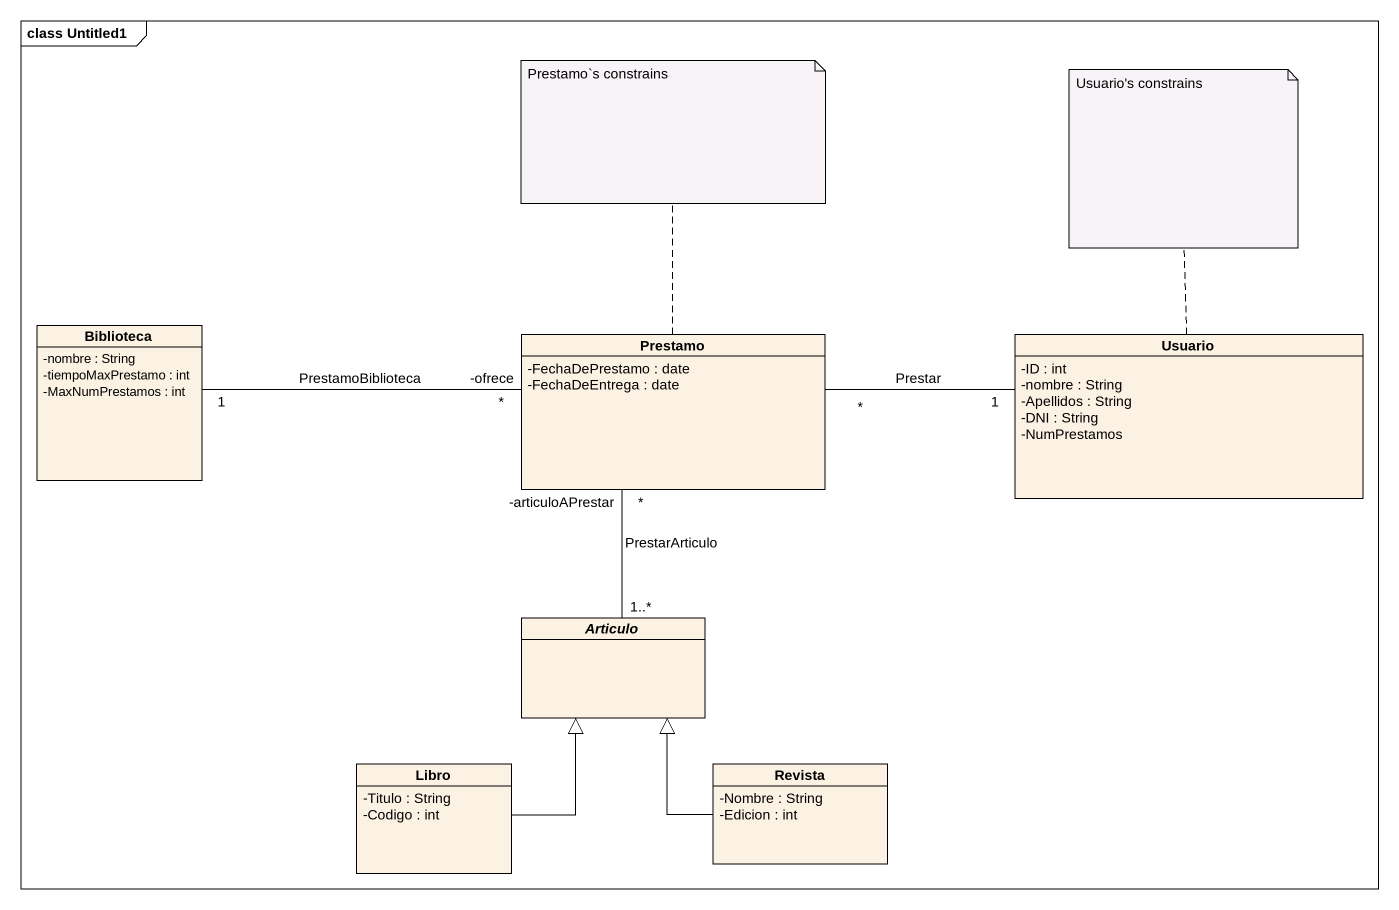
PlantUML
@startuml
mainframe class Untitled1
hide circle
hide empty members
skinparam classAttributeIconSize 0
class Biblioteca {
  -nombre : String
  -tiempoMaxPrestamo : int
  -MaxNumPrestamos : int
}
class Prestamo {
  -FechaDePrestamo : date
  -FechaDeEntrega : date
}
class Usuario {
  -ID : int
  -nombre : String
  -Apellidos : String
  -DNI : String
  -NumPrestamos
}
abstract class Articulo
class Libro {
  -Titulo : String
  -Codigo : int
}
class Revista {
  -Nombre : String
  -Edicion : int
}
Biblioteca "1" -right- "-ofrece\n*" Prestamo : PrestamoBiblioteca
Prestamo "*" -right- "1" Usuario : Prestar
Prestamo "*\n-articuloAPrestar" -- "1..*" Articulo : PrestarArticulo
Libro -up-|> Articulo
Revista -up-|> Articulo
note top of Prestamo : Prestamo`s constrains
note top of Usuario : Usuario's constrains
@enduml
